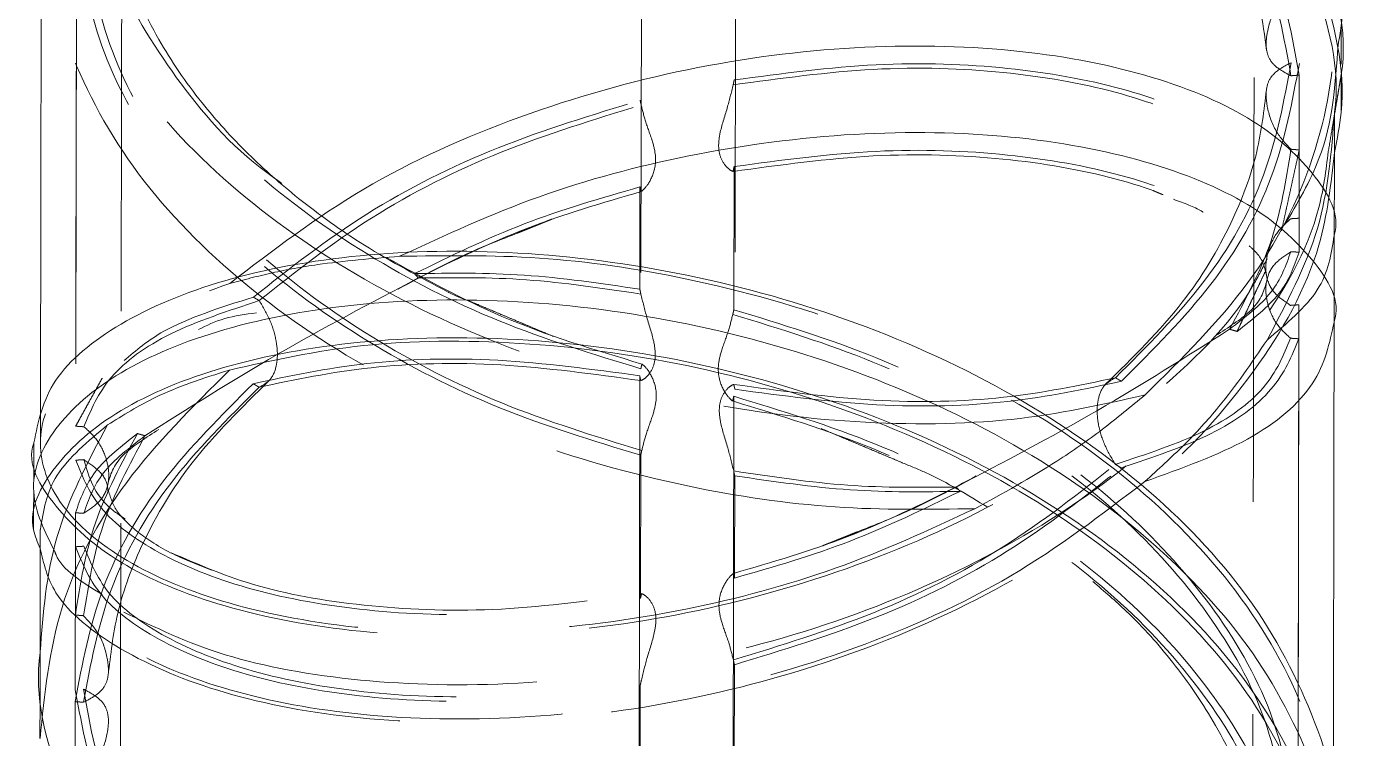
# Model space of a CAD drawing. Header units: millimetres. Extents: x 11 to 421, y 5 to 275.
# Drawn here: x 154.224 to 158.18, y 83.374 to 85.504 of the extents above; entities that cross this region are included whole.
import ezdxf

# ---------------------------------------------------------------- set-up
doc = ezdxf.new("R2010")
doc.units = ezdxf.units.MM
doc.linetypes.add('HIDDEN', pattern=[1.905, 1.27, -0.635])

msp = doc.modelspace()

# ---------------------------------------------------------------- linework, layer by layer
at = {"color": 7, "linetype": 'HIDDEN', "lineweight": 0}
for p, q in [((158.0357, 87.0742), (158.0329, 85.3937)), ((156.0633, 86.9637), (156.0605, 85.2832)), ((156.3447, 86.9022), (156.3421, 85.3441)), ((156.3468, 86.0992), (156.3441, 84.4187)), ((156.0652, 86.0383), (156.0627, 84.4802)), ((154.3744, 85.9888), (154.3717, 84.3082)), ((154.3743, 85.7648), (154.3718, 84.2066)), ((158.0326, 85.3587), (158.0319, 84.9304)), ((158.0325, 85.1347), (158.032, 84.8288)), ((156.3417, 85.0851), (156.341, 84.6568)), ((156.0601, 85.0242), (156.0596, 84.7183)), ((158.0315, 84.6714), (158.0289, 83.1132)), ((158.0316, 84.5698), (158.0288, 82.8893)), ((156.0592, 84.4593), (156.0565, 82.7788)), ((156.3406, 84.3978), (156.338, 82.8397)), ((156.0623, 84.2212), (156.0616, 83.7929)), ((156.3436, 84.1597), (156.3431, 83.8538)), ((154.3713, 84.0492), (154.3708, 83.7433)), ((154.3714, 83.9476), (154.3707, 83.5193)), ((156.3427, 83.5948), (156.34, 81.9143)), ((156.0611, 83.5339), (156.0586, 81.9758)), ((154.3703, 83.4843), (154.3676, 81.8038))]:
    msp.add_line(p, q, dxfattribs=at)
for points in [[(154.4706, 61.7929), (154.5338, 100.5951)], [(157.9221, 100.5916), (157.8589, 61.7894)], [(156.3421, 85.3441), (156.3389, 85.3294)], [(158.0078, 85.3566), (158.0326, 85.3587)], [(158.1298, 85.1911), (158.1577, 85.3576)], [(156.0637, 85.2691), (156.0605, 85.2832)], [(157.9796, 84.8928), (158.0325, 85.1347)], [(158.0325, 85.1347), (158.0077, 85.1368)], [(156.3385, 85.0704), (156.3417, 85.0851)], [(156.0601, 85.0242), (156.0633, 85.0101)], [(157.5942, 85.0136), (157.6245, 85.0008)], [(158.0071, 84.9289), (158.0319, 84.9304)], [(155.6922, 84.8853), (155.7971, 84.9278)], [(158.032, 84.8288), (158.0072, 84.8304)], [(155.3965, 84.7517), (155.3854, 84.7646)], [(157.8466, 84.5918), (157.9303, 84.7695)], [(154.9033, 84.6943), (154.921, 84.684)], [(156.0596, 84.7183), (156.0628, 84.7037)], [(155.8008, 84.5769), (155.5564, 84.6799)], [(156.3378, 84.6427), (156.341, 84.6568)], [(158.0315, 84.6714), (158.0066, 84.6698)], [(157.8242, 84.5983), (157.8466, 84.5918)], [(158.0067, 84.5714), (158.0316, 84.5698)], [(156.0627, 84.4802), (156.0659, 84.4943)], [(156.0624, 84.4446), (156.0592, 84.4593)], [(154.4512, 84.4521), (154.3717, 84.3082)], [(154.9029, 84.4353), (154.9205, 84.425)], [(156.3409, 84.4334), (156.3441, 84.4187)], [(157.5004, 84.4427), (157.4827, 84.453)], [(156.3406, 84.3978), (156.3374, 84.3837)], [(154.2664, 84.3145), (154.2663, 84.2583)], [(154.3965, 84.3066), (154.3717, 84.3082)], [(156.6024, 84.3011), (156.8469, 84.1981)], [(154.579, 84.2797), (154.5566, 84.2862)], [(156.0654, 84.2353), (156.0623, 84.2212)], [(154.3718, 84.2066), (154.3966, 84.2082)], [(157.5, 84.1837), (157.4823, 84.194)], [(156.3436, 84.1597), (156.3405, 84.1744)], [(157.0067, 84.1263), (157.0178, 84.1134)], [(154.3713, 84.0492), (154.3961, 84.0476)], [(156.7111, 83.9927), (156.6061, 83.9502)], [(154.3962, 83.9492), (154.3714, 83.9476)], [(156.3431, 83.8538), (156.34, 83.8679)], [(156.0647, 83.8076), (156.0616, 83.7929)], [(154.3708, 83.7433), (154.3956, 83.7412)], [(156.3395, 83.6089), (156.3427, 83.5948)], [(156.0611, 83.5339), (156.0643, 83.5486)], [(154.3952, 83.4822), (154.3703, 83.4843)]]:
    msp.add_open_spline(points, degree=1, dxfattribs=at)
at = {"color": 7, "linetype": 'Continuous', "lineweight": 15}
for points, knots in [([(158.1488, 85.4487), (158.1523, 85.4677), (158.1806, 85.6189), (158.1056, 85.9066), (157.9183, 86.2863), (157.6016, 86.628), (157.193, 86.9144), (156.7161, 87.1335), (156.2046, 87.2774), (155.6929, 87.3433), (155.2162, 87.334), (154.8062, 87.2571), (154.4941, 87.1249), (154.2894, 86.954), (154.2637, 86.8266), (154.2508, 86.7632)], [0, 0, 0, 0, 0.011837, 0.094219, 0.176597, 0.258972, 0.341347, 0.423725, 0.506107, 0.588497, 0.670896, 0.753306, 0.835717, 0.918116, 1, 1, 1, 1]), ([(158.1577, 85.3576), (158.1579, 85.3584), (158.1804, 85.4914), (158.1032, 85.7608), (157.9187, 86.1405), (157.6012, 86.4821), (157.1928, 86.7686), (156.7159, 86.9877), (156.2043, 87.1315), (155.6927, 87.1975), (155.2158, 87.1882), (154.8065, 87.1113), (154.4918, 86.979), (154.2966, 86.8081), (154.2224, 86.6184), (154.2838, 86.4964), (154.3138, 86.4369)], [0, 0, 0, 0, 0.000452, 0.07762, 0.154784, 0.231946, 0.309108, 0.386271, 0.46344, 0.540615, 0.617799, 0.694994, 0.772189, 0.849373, 0.926548, 1, 1, 1, 1]), ([(158.1378, 85.1266), (158.1459, 85.1666), (158.1808, 85.3388), (158.1071, 85.6475), (157.9174, 86.0273), (157.6013, 86.3689), (157.1925, 86.6554), (156.7157, 86.8745), (156.2041, 87.0184), (155.6925, 87.0843), (155.2155, 87.075), (154.8066, 86.9981), (154.4904, 86.8658), (154.3008, 86.695), (154.2272, 86.5469), (154.2619, 86.4655), (154.2699, 86.4469)], [0, 0, 0, 0, 0.024014, 0.10337, 0.182721, 0.262069, 0.341418, 0.420769, 0.500125, 0.579487, 0.658859, 0.738241, 0.817624, 0.896996, 0.976358, 1, 1, 1, 1]), ([(154.8362, 86.9807), (154.9647, 87.0095), (155.2216, 87.0673), (155.6989, 87.0724), (156.2038, 87.0068), (156.7105, 86.8631), (157.1825, 86.6453), (157.5868, 86.3607), (157.9007, 86.0215), (158.0847, 85.6445), (158.1574, 85.3778), (158.1378, 85.2457), (158.1377, 85.2452)], [0, 0, 0, 0, 0.111097, 0.222177, 0.333245, 0.444304, 0.555356, 0.666404, 0.777453, 0.888505, 0.999563, 1, 1, 1, 1]), ([(158.1582, 85.391), (158.1582, 85.4098), (158.1583, 85.4476), (158.1583, 85.4853), (158.1584, 85.5042)], [0, 0, 0, 0, 0.500011, 1, 1, 1, 1]), ([(154.8326, 84.7352), (154.9611, 84.8337), (155.2182, 85.0307), (155.6959, 85.2446), (156.2012, 85.3877), (156.7082, 85.4527), (157.1805, 85.4435), (157.5852, 85.3675), (157.8994, 85.2369), (158.0838, 85.0686), (158.1566, 84.9412), (158.1372, 84.879), (158.1371, 84.8788)], [0, 0, 0, 0, 0.111099, 0.222183, 0.333254, 0.444315, 0.55537, 0.666421, 0.777473, 0.888528, 0.999589, 1, 1, 1, 1]), ([(158.158, 85.2454), (158.158, 85.2643), (158.158, 85.302), (158.1581, 85.3397), (158.1581, 85.3586)], [0, 0, 0, 0, 0.500011, 1, 1, 1, 1]), ([(155.341, 84.8165), (155.4785, 84.88), (155.7535, 85.007), (156.2219, 85.1304), (156.7076, 85.194), (157.1802, 85.1844), (157.5847, 85.1085), (157.8993, 84.9779), (158.0821, 84.8097), (158.1588, 84.6819), (158.1368, 84.62), (158.1367, 84.6197)], [0, 0, 0, 0, 0.11337, 0.226694, 0.3555, 0.484299, 0.613094, 0.741889, 0.870688, 0.999494, 1, 1, 1, 1]), ([(158.1369, 84.6197), (158.137, 84.6629), (158.1371, 84.7492), (158.1373, 84.8356), (158.1374, 84.8788)], [0, 0, 0, 0, 0.499995, 1, 1, 1, 1]), ([(158.1447, 82.9443), (158.1483, 82.9633), (158.1766, 83.1145), (158.1015, 83.4021), (157.9143, 83.7819), (157.5975, 84.1235), (157.1889, 84.41), (156.712, 84.6291), (156.2005, 84.7729), (155.6888, 84.8389), (155.2121, 84.8296), (154.8021, 84.7526), (154.4901, 84.6205), (154.2854, 84.4496), (154.2596, 84.3222), (154.2467, 84.2587)], [0, 0, 0, 0, 0.011837, 0.094219, 0.176597, 0.258972, 0.341347, 0.423725, 0.506107, 0.588497, 0.670896, 0.753306, 0.835717, 0.918116, 1, 1, 1, 1]), ([(155.5564, 84.6799), (155.5329, 84.6884), (155.5087, 84.6972), (155.4872, 84.7092), (155.4865, 84.7096)], [0, 0, 0, 0, 0.968172, 1, 1, 1, 1]), ([(158.1537, 82.8531), (158.1538, 82.8539), (158.1763, 82.987), (158.0991, 83.2564), (157.9146, 83.6361), (157.5971, 83.9777), (157.1887, 84.2642), (156.7118, 84.4833), (156.2003, 84.6271), (155.6886, 84.6931), (155.2117, 84.6837), (154.8024, 84.6068), (154.4877, 84.4746), (154.2926, 84.3036), (154.2183, 84.114), (154.2797, 83.992), (154.3097, 83.9325)], [0, 0, 0, 0, 0.000466, 0.077633, 0.154796, 0.231957, 0.309117, 0.38628, 0.463448, 0.540622, 0.617804, 0.694998, 0.772192, 0.849375, 0.926549, 1, 1, 1, 1]), ([(154.9127, 84.6477), (154.8795, 84.6429), (154.81, 84.6329), (154.7635, 84.6095), (154.7392, 84.5973)], [0, 0, 0, 0, 0.478381, 1, 1, 1, 1]), ([(158.1337, 82.6222), (158.1418, 82.6622), (158.1767, 82.8344), (158.103, 83.1431), (157.9133, 83.5229), (157.5972, 83.8645), (157.1885, 84.151), (156.7116, 84.3701), (156.2001, 84.5139), (155.6884, 84.5799), (155.2115, 84.5705), (154.8026, 84.4937), (154.4863, 84.3614), (154.2968, 84.1906), (154.2231, 84.0424), (154.2578, 83.9611), (154.2658, 83.9425)], [0, 0, 0, 0, 0.024014, 0.10337, 0.182721, 0.262069, 0.341418, 0.420769, 0.500125, 0.579487, 0.658859, 0.738241, 0.817624, 0.896996, 0.976358, 1, 1, 1, 1]), ([(154.8322, 84.4762), (154.9606, 84.5051), (155.2175, 84.5629), (155.6948, 84.5679), (156.1998, 84.5024), (156.7065, 84.3587), (157.1784, 84.1409), (157.5827, 83.8563), (157.8966, 83.5171), (158.0806, 83.1402), (158.1532, 82.8732), (158.1337, 82.7413), (158.1336, 82.7408)], [0, 0, 0, 0, 0.1110966, 0.2221774, 0.3332453, 0.4443037, 0.5553556, 0.6664043, 0.777453, 0.8885049, 0.9995634, 1, 1, 1, 1]), ([(154.2652, 83.3738), (154.2784, 83.5055), (154.3048, 83.7694), (154.5025, 84.1492), (154.7223, 84.3672), (154.8322, 84.4762)], [0, 0, 0, 0, 0.332419, 0.666186, 1, 1, 1, 1]), ([(154.467, 84.312), (154.5128, 84.3406), (154.5861, 84.3865), (154.7138, 84.4394), (154.7926, 84.4639), (154.8322, 84.4762)], [0, 0, 0, 0, 0.453024, 0.725496, 1, 1, 1, 1]), ([(154.2655, 83.6328), (154.2743, 83.7491), (154.2918, 83.9822), (154.4085, 84.2019), (154.467, 84.312)], [0, 0, 0, 0, 0.498779, 1, 1, 1, 1]), ([(154.2661, 83.9993), (154.2748, 84.0547), (154.2921, 84.1657), (154.4086, 84.2631), (154.467, 84.312)], [0, 0, 0, 0, 0.49878, 1, 1, 1, 1]), ([(154.2463, 84.2583), (154.2463, 84.2395), (154.2462, 84.2017), (154.2462, 84.164), (154.2462, 84.1452)], [0, 0, 0, 0, 0.500011, 1, 1, 1, 1]), ([(154.2461, 84.1124), (154.2461, 84.0936), (154.246, 84.0558), (154.2459, 84.0181), (154.2459, 83.9992)], [0, 0, 0, 0, 0.499989, 1, 1, 1, 1]), ([(154.2653, 83.6328), (154.2652, 83.5896), (154.2651, 83.5033), (154.265, 83.4169), (154.2649, 83.3738)], [0, 0, 0, 0, 0.500103, 1, 1, 1, 1])]:
    msp.add_open_spline(points, degree=3, knots=knots, dxfattribs=at)
at = {"color": 7, "linetype": 'HIDDEN', "lineweight": 0}
for points, knots in [([(155.3451, 87.3209), (155.4825, 87.3231), (155.7573, 87.3276), (156.2254, 87.2592), (156.7108, 87.1224), (157.1828, 86.9042), (157.5878, 86.6197), (157.8987, 86.2806), (158.094, 85.9032), (158.1609, 85.5056), (158.0927, 85.1091), (157.9023, 84.7288), (157.6815, 84.5108), (157.5711, 84.4018)], [0, 0, 0, 0, 0.081797, 0.16356, 0.256495, 0.349424, 0.44235, 0.535276, 0.628204, 0.721139, 0.814081, 0.907034, 1, 1, 1, 1]), ([(158.0078, 85.3566), (157.9872, 85.4699), (157.9461, 85.6966), (157.7605, 86.0172), (157.4957, 86.3077), (157.1568, 86.5555), (156.7659, 86.7576), (156.483, 86.8446), (156.3415, 86.8881)], [0, 0, 0, 0, 0.166745, 0.333396, 0.5, 0.666604, 0.833255, 1, 1, 1, 1]), ([(158.0326, 85.3587), (158.0117, 85.473), (157.9699, 85.7017), (157.7818, 86.0251), (157.5135, 86.318), (157.1703, 86.5677), (156.7745, 86.7711), (156.488, 86.8585), (156.3447, 86.9022)], [0, 0, 0, 0, 0.1667455, 0.3333966, 0.5, 0.6666031, 0.8332545, 1, 1, 1, 1]), ([(157.4189, 86.3481), (157.4531, 86.3188), (157.5422, 86.2425), (157.6699, 86.0984), (157.7989, 85.9091), (157.9019, 85.6826), (157.9233, 85.5188), (157.9346, 85.4318)], [0, 0, 0, 0, 0.109408, 0.284952, 0.492621, 0.7308, 1, 1, 1, 1]), ([(157.5711, 84.4018), (157.4427, 84.3729), (157.1858, 84.3152), (156.7085, 84.3101), (156.2035, 84.3756), (155.6968, 84.5193), (155.2249, 84.7371), (154.8206, 85.0217), (154.5067, 85.3609), (154.3226, 85.7379), (154.25, 86.0048), (154.2696, 86.1367), (154.2696, 86.1372)], [0, 0, 0, 0, 0.111097, 0.222177, 0.333245, 0.444304, 0.555356, 0.666404, 0.777453, 0.888505, 0.999564, 1, 1, 1, 1]), ([(156.0627, 84.4802), (155.9194, 84.5239), (155.6328, 84.6113), (155.237, 84.8148), (154.8939, 85.0645), (154.6256, 85.3574), (154.4375, 85.6807), (154.3957, 85.9094), (154.3748, 86.0238)], [0, 0, 0, 0, 0.1667454, 0.333397, 0.4999997, 0.666603, 0.8332543, 1, 1, 1, 1]), ([(154.9885, 85.0343), (154.9667, 85.05), (154.8315, 85.147), (154.6504, 85.3677), (154.4603, 85.6852), (154.4198, 85.9123), (154.3996, 86.0259)], [0, 0, 0, 0, 0.06021, 0.3733554, 0.6865895, 1, 1, 1, 1]), ([(155.4865, 84.7096), (155.4012, 84.7548), (155.2414, 84.8393), (155.0444, 84.9804), (154.881, 85.125), (154.7368, 85.2837), (154.6086, 85.4734), (154.5054, 85.6998), (154.4841, 85.8637), (154.4728, 85.9506)], [0, 0, 0, 0, 0.14987, 0.280372, 0.392349, 0.512123, 0.653815, 0.816325, 1, 1, 1, 1]), ([(157.0623, 84.0615), (156.9248, 84.0593), (156.6501, 84.0548), (156.1819, 84.1232), (155.6966, 84.26), (155.2244, 84.4782), (154.8202, 84.7627), (154.5059, 85.1019), (154.3234, 85.4789), (154.247, 85.7457), (154.2691, 85.8777), (154.2692, 85.8782)], [0, 0, 0, 0, 0.11337, 0.226694, 0.3555, 0.484299, 0.613094, 0.741889, 0.870688, 0.999494, 1, 1, 1, 1]), ([(156.0623, 84.2212), (155.919, 84.2649), (155.6324, 84.3523), (155.2366, 84.5557), (154.8935, 84.8055), (154.6251, 85.0984), (154.437, 85.4217), (154.3952, 85.6504), (154.3743, 85.7648)], [0, 0, 0, 0, 0.166745, 0.333397, 0.5, 0.666603, 0.833255, 1, 1, 1, 1]), ([(156.0654, 84.2353), (155.9239, 84.2788), (155.641, 84.3659), (155.2501, 84.5679), (154.9113, 84.8157), (154.6464, 85.1063), (154.4608, 85.4268), (154.4197, 85.6535), (154.3992, 85.7669)], [0, 0, 0, 0, 0.166745, 0.333396, 0.5, 0.666604, 0.833255, 1, 1, 1, 1]), ([(158.0082, 85.6156), (157.9921, 85.5983), (157.9576, 85.5613), (157.9367, 85.4964), (157.9316, 85.4427), (157.9414, 85.4051), (157.966, 85.3788), (157.9945, 85.3636), (158.0078, 85.3566)], [0, 0, 0, 0, 0.192991, 0.414912, 0.550729, 0.687182, 0.854969, 1, 1, 1, 1]), ([(157.9886, 84.9101), (158.0272, 84.9757), (158.1287, 85.1477), (158.1411, 85.3337), (158.1488, 85.4487)], [0, 0, 0, 0, 0.381091, 1, 1, 1, 1]), ([(156.3389, 85.3294), (156.4806, 85.3488), (156.7637, 85.3876), (157.1549, 85.374), (157.494, 85.3145), (157.7592, 85.2123), (157.9451, 85.0801), (157.9864, 84.9793), (158.0071, 84.9289)], [0, 0, 0, 0, 0.166745, 0.333396, 0.5, 0.666603, 0.833255, 1, 1, 1, 1]), ([(156.3421, 85.3441), (156.4855, 85.3632), (156.7723, 85.4015), (157.1684, 85.3864), (157.5119, 85.3248), (157.7805, 85.22), (157.9689, 85.0849), (158.0109, 84.9819), (158.0319, 84.9304)], [0, 0, 0, 0, 0.166746, 0.333397, 0.5, 0.666603, 0.833254, 1, 1, 1, 1]), ([(157.4827, 84.453), (157.5764, 84.5467), (157.7636, 84.7342), (157.9454, 85.0567), (157.9872, 85.2828), (158.0081, 85.3958)], [0, 0, 0, 0, 0.333482, 0.666785, 1, 1, 1, 1]), ([(157.5004, 84.4427), (157.5953, 84.5372), (157.7849, 84.7262), (157.9691, 85.0516), (158.0117, 85.2796), (158.0329, 85.3937)], [0, 0, 0, 0, 0.333483, 0.666785, 1, 1, 1, 1]), ([(158.0077, 85.1368), (157.9916, 85.1541), (157.9572, 85.1913), (157.9365, 85.2562), (157.9315, 85.3099), (157.9415, 85.3475), (157.9663, 85.3737), (157.9948, 85.3888), (158.0081, 85.3958)], [0, 0, 0, 0, 0.192994, 0.415244, 0.551025, 0.687447, 0.854989, 1, 1, 1, 1]), ([(156.3389, 85.3294), (156.3333, 85.3062), (156.3211, 85.2561), (156.2988, 85.1921), (156.2933, 85.1387), (156.3041, 85.1005), (156.3252, 85.0762), (156.3343, 85.0723), (156.3385, 85.0704)], [0, 0, 0, 0, 0.192994, 0.414916, 0.550734, 0.687185, 0.854965, 1, 1, 1, 1]), ([(157.9342, 85.3151), (157.9271, 85.2534), (157.9118, 85.1199), (157.831, 84.9046), (157.6884, 84.6654), (157.5341, 84.5134), (157.4523, 84.4327)], [0, 0, 0, 0, 0.200739, 0.433698, 0.699689, 1, 1, 1, 1]), ([(154.9033, 84.6943), (155.0126, 84.7804), (155.2311, 84.9527), (155.6314, 85.1528), (155.9175, 85.2397), (156.0605, 85.2832)], [0, 0, 0, 0, 0.333483, 0.666784, 1, 1, 1, 1]), ([(154.921, 84.684), (155.0289, 84.7695), (155.2447, 84.9404), (155.64, 85.1392), (155.9225, 85.2258), (156.0637, 85.2691)], [0, 0, 0, 0, 0.333482, 0.666784, 1, 1, 1, 1]), ([(156.0633, 85.0101), (156.069, 85.0148), (156.0811, 85.025), (156.1034, 85.065), (156.109, 85.1126), (156.0982, 85.1623), (156.0771, 85.215), (156.068, 85.252), (156.0637, 85.2691)], [0, 0, 0, 0, 0.192989, 0.41524, 0.551022, 0.687443, 0.854988, 1, 1, 1, 1]), ([(158.1377, 85.2452), (158.129, 85.1289), (158.1114, 84.8958), (157.9947, 84.6761), (157.9362, 84.5661)], [0, 0, 0, 0, 0.498779, 1, 1, 1, 1]), ([(154.2658, 83.9425), (154.276, 83.8977), (154.3008, 83.7893), (154.4918, 83.6353), (154.8023, 83.5022), (155.213, 83.4244), (155.6898, 83.4139), (156.2018, 83.4787), (156.7138, 83.6215), (157.1907, 83.8396), (157.6015, 84.1253), (157.9121, 84.4665), (158.1029, 84.8075), (158.1276, 85.0337), (158.1378, 85.1266)], [0, 0, 0, 0, 0.0615833, 0.1492941, 0.2370026, 0.3247109, 0.4124218, 0.5001377, 0.5878612, 0.6755949, 0.763341, 0.8510871, 0.9388206, 1, 1, 1, 1]), ([(154.5159, 83.7517), (154.6102, 83.7058), (154.8012, 83.613), (155.2145, 83.5381), (155.6896, 83.527), (156.202, 83.592), (156.714, 83.7346), (157.1908, 83.9528), (157.6022, 84.2384), (157.9104, 84.58), (158.0889, 84.8851), (158.1125, 85.074), (158.1195, 85.13)], [0, 0, 0, 0, 0.1038244, 0.2102282, 0.316635, 0.4230479, 0.52947, 0.6359043, 0.7423538, 0.8488033, 0.9552377, 1, 1, 1, 1]), ([(156.3417, 85.0851), (156.4851, 85.1042), (156.7719, 85.1425), (157.168, 85.1273), (157.5114, 85.0658), (157.7801, 84.961), (157.9685, 84.8259), (158.0105, 84.7229), (158.0315, 84.6714)], [0, 0, 0, 0, 0.166745, 0.333397, 0.5, 0.666603, 0.833255, 1, 1, 1, 1]), ([(157.8242, 84.5983), (157.8709, 84.6856), (157.9641, 84.86), (157.9932, 85.0446), (158.0077, 85.1368)], [0, 0, 0, 0, 0.5004089, 1, 1, 1, 1]), ([(156.3385, 85.0704), (156.4801, 85.0898), (156.7633, 85.1286), (157.1545, 85.115), (157.4936, 85.0555), (157.7588, 84.9533), (157.9447, 84.8211), (157.986, 84.7203), (158.0066, 84.6698)], [0, 0, 0, 0, 0.166745, 0.333397, 0.5, 0.666604, 0.833255, 1, 1, 1, 1]), ([(155.3854, 84.7646), (155.4935, 84.8174), (155.7094, 84.9227), (155.9433, 84.9904), (156.0601, 85.0242)], [0, 0, 0, 0, 0.50041, 1, 1, 1, 1]), ([(155.3965, 84.7517), (155.5033, 84.8041), (155.7167, 84.9089), (155.9478, 84.9764), (156.0633, 85.0101)], [0, 0, 0, 0, 0.5004079, 1, 1, 1, 1]), ([(157.6567, 84.9871), (157.6878, 84.9757), (157.722, 84.9632), (157.7435, 84.9496), (157.7454, 84.9483)], [0, 0, 0, 0, 0.9086465, 1, 1, 1, 1]), ([(158.0066, 84.6698), (157.9906, 84.6806), (157.9562, 84.7037), (157.9355, 84.743), (157.9305, 84.7903), (157.9405, 84.8405), (157.9652, 84.8912), (157.9938, 84.9169), (158.0071, 84.9289)], [0, 0, 0, 0, 0.192994, 0.414916, 0.550734, 0.687185, 0.854965, 1, 1, 1, 1]), ([(155.337, 84.7183), (155.4094, 84.7579), (155.523, 84.8198), (155.6472, 84.8679), (155.6922, 84.8853)], [0, 0, 0, 0, 0.637924, 1, 1, 1, 1]), ([(158.1371, 84.8788), (158.1285, 84.8234), (158.1112, 84.7123), (157.9946, 84.6149), (157.9362, 84.5661)], [0, 0, 0, 0, 0.498845, 1, 1, 1, 1]), ([(155.341, 84.8165), (155.2577, 84.8096), (155.1243, 84.7985), (154.9575, 84.7683), (154.8743, 84.7463), (154.8326, 84.7352)], [0, 0, 0, 0, 0.453024, 0.725495, 1, 1, 1, 1]), ([(156.0659, 84.4943), (155.9235, 84.5369), (155.6547, 84.6174), (155.4152, 84.75), (155.3026, 84.8124)], [0, 0, 0, 0, 0.529825, 1, 1, 1, 1]), ([(155.341, 84.8165), (155.4784, 84.8187), (155.7532, 84.8232), (156.2213, 84.7548), (156.7067, 84.618), (157.1787, 84.3998), (157.5838, 84.1153), (157.8946, 83.7762), (158.0899, 83.3987), (158.1568, 83.0012), (158.0886, 82.6047), (157.8982, 82.2244), (157.6774, 82.0064), (157.567, 81.8973)], [0, 0, 0, 0, 0.081797, 0.16356, 0.256495, 0.349423, 0.44235, 0.535276, 0.628205, 0.721139, 0.814081, 0.907034, 1, 1, 1, 1]), ([(158.0072, 84.8304), (157.9928, 84.7891), (157.9639, 84.7065), (157.8708, 84.6344), (157.8242, 84.5983)], [0, 0, 0, 0, 0.499593, 1, 1, 1, 1]), ([(158.032, 84.8288), (158.0173, 84.7867), (157.988, 84.7024), (157.8938, 84.6287), (157.8466, 84.5918)], [0, 0, 0, 0, 0.49959, 1, 1, 1, 1]), ([(157.8831, 84.8478), (157.8921, 84.8395), (157.9242, 84.8095), (157.9302, 84.7804), (157.9345, 84.7594)], [0, 0, 0, 0, 0.279771, 1, 1, 1, 1]), ([(158.0072, 84.8304), (157.9911, 84.8196), (157.9565, 84.7965), (157.9357, 84.7573), (157.9306, 84.71), (157.9404, 84.6598), (157.965, 84.6091), (157.9935, 84.5833), (158.0067, 84.5714)], [0, 0, 0, 0, 0.192989, 0.41524, 0.551022, 0.687443, 0.854988, 1, 1, 1, 1]), ([(154.2467, 84.2587), (154.2466, 84.2584), (154.2242, 84.1952), (154.3017, 84.0654), (154.4865, 83.8943), (154.8043, 83.7613), (155.213, 83.6834), (155.6903, 83.673), (156.2023, 83.7377), (156.7137, 83.8806), (157.1931, 84.0981), (157.5946, 84.3861), (157.8486, 84.6308), (157.9235, 84.7833), (157.9363, 84.8092)], [0, 0, 0, 0, 0.000601, 0.098524, 0.196443, 0.294358, 0.392273, 0.490192, 0.588115, 0.686048, 0.783991, 0.881948, 0.979906, 1, 1, 1, 1]), ([(157.0623, 84.0615), (156.9247, 83.998), (156.6498, 83.8711), (156.1813, 83.7476), (155.6956, 83.684), (155.2233, 83.6936), (154.8179, 83.7695), (154.5067, 83.9), (154.3111, 84.0688), (154.2438, 84.2578), (154.3117, 84.4455), (154.5017, 84.6171), (154.7223, 84.6959), (154.8326, 84.7352)], [0, 0, 0, 0, 0.0817968, 0.1635606, 0.2564947, 0.3494235, 0.4423496, 0.5352758, 0.6282046, 0.7211388, 0.8140809, 0.9070338, 1, 1, 1, 1]), ([(154.9752, 84.523), (154.9755, 84.5231), (155.1118, 84.6018), (155.2543, 84.6768), (155.3965, 84.7517)], [0, 0, 0, 0, 0.002077, 1, 1, 1, 1]), ([(156.0596, 84.7183), (155.9429, 84.7353), (155.7092, 84.7694), (155.4934, 84.7662), (155.3854, 84.7646)], [0, 0, 0, 0, 0.49959, 1, 1, 1, 1]), ([(156.0628, 84.7037), (155.9474, 84.7209), (155.7165, 84.7554), (155.5032, 84.7529), (155.3965, 84.7517)], [0, 0, 0, 0, 0.499592, 1, 1, 1, 1]), ([(157.9344, 84.7393), (157.9262, 84.7109), (157.9123, 84.6627), (157.8205, 84.6036), (157.7827, 84.5792)], [0, 0, 0, 0, 0.587132, 1, 1, 1, 1]), ([(154.9033, 84.6943), (154.8054, 84.6634), (154.6428, 84.6121), (154.5524, 84.5351), (154.5164, 84.5044)], [0, 0, 0, 0, 0.602115, 1, 1, 1, 1]), ([(156.0628, 84.7037), (156.0684, 84.6804), (156.0805, 84.6302), (156.1026, 84.5661), (156.108, 84.5127), (156.0971, 84.4745), (156.0758, 84.4504), (156.0667, 84.4465), (156.0624, 84.4446)], [0, 0, 0, 0, 0.1929939, 0.4152439, 0.5510247, 0.687447, 0.8549889, 1, 1, 1, 1]), ([(154.921, 84.684), (154.8274, 84.6532), (154.6404, 84.5916), (154.459, 84.4574), (154.4173, 84.3569), (154.3965, 84.3066)], [0, 0, 0, 0, 0.333482, 0.666784, 1, 1, 1, 1]), ([(154.921, 84.684), (154.9326, 84.6644), (154.9558, 84.6251), (154.972, 84.5687), (154.9752, 84.5359), (154.9752, 84.5233), (154.9752, 84.523)], [0, 0, 0, 0, 0.3730301, 0.7460517, 0.9933964, 1, 1, 1, 1]), ([(158.0289, 83.1132), (158.008, 83.2276), (157.9662, 83.4563), (157.7781, 83.7796), (157.5098, 84.0726), (157.1667, 84.3223), (156.7708, 84.5257), (156.4843, 84.6131), (156.341, 84.6568)], [0, 0, 0, 0, 0.1667457, 0.3333968, 0.5000001, 0.6666032, 0.8332546, 1, 1, 1, 1]), ([(156.3374, 84.3837), (156.3318, 84.3884), (156.3197, 84.3986), (156.2976, 84.4387), (156.2922, 84.4863), (156.3032, 84.5359), (156.3244, 84.5886), (156.3336, 84.6256), (156.3378, 84.6427)], [0, 0, 0, 0, 0.192991, 0.414912, 0.55073, 0.687183, 0.854963, 1, 1, 1, 1]), ([(158.0041, 83.1112), (157.9836, 83.2245), (157.9425, 83.4512), (157.7569, 83.7718), (157.492, 84.0623), (157.1532, 84.3101), (156.7623, 84.5121), (156.4793, 84.5992), (156.3378, 84.6427)], [0, 0, 0, 0, 0.166745, 0.333396, 0.5, 0.666604, 0.833255, 1, 1, 1, 1]), ([(158.1367, 84.6197), (158.1236, 84.5573), (158.0974, 84.4322), (157.9, 84.261), (157.6805, 84.1822), (157.5707, 84.1428)], [0, 0, 0, 0, 0.332419, 0.666186, 1, 1, 1, 1]), ([(157.428, 84.3551), (157.4283, 84.3552), (157.5646, 84.4339), (157.6946, 84.5162), (157.8242, 84.5983)], [0, 0, 0, 0, 0.002077, 1, 1, 1, 1]), ([(158.0067, 84.5714), (157.9859, 84.5211), (157.9443, 84.4206), (157.7629, 84.2864), (157.5759, 84.2248), (157.4823, 84.194)], [0, 0, 0, 0, 0.333216, 0.666518, 1, 1, 1, 1]), ([(158.0316, 84.5698), (158.0104, 84.5185), (157.9681, 84.4158), (157.7842, 84.2787), (157.5947, 84.2154), (157.5, 84.1837)], [0, 0, 0, 0, 0.333216, 0.666517, 1, 1, 1, 1]), ([(157.9362, 84.5661), (157.8904, 84.4984), (157.817, 84.3901), (157.6892, 84.2503), (157.6103, 84.1787), (157.5707, 84.1428)], [0, 0, 0, 0, 0.453025, 0.725495, 1, 1, 1, 1]), ([(154.9752, 84.523), (154.975, 84.5228), (154.8386, 84.4441), (154.7087, 84.3618), (154.579, 84.2797)], [0, 0, 0, 0, 0.002077, 1, 1, 1, 1]), ([(156.0592, 84.4593), (155.9163, 84.4785), (155.6304, 84.517), (155.2304, 84.5051), (155.0121, 84.4586), (154.9029, 84.4353)], [0, 0, 0, 0, 0.333216, 0.666517, 1, 1, 1, 1]), ([(154.9205, 84.425), (154.9322, 84.4312), (154.9556, 84.4434), (154.9719, 84.481), (154.9752, 84.5101), (154.9752, 84.5226), (154.9752, 84.523)], [0, 0, 0, 0, 0.373019, 0.746042, 0.993396, 1, 1, 1, 1]), ([(156.0624, 84.4446), (155.9213, 84.4641), (155.6389, 84.5031), (155.2439, 84.4927), (155.0284, 84.4476), (154.9205, 84.425)], [0, 0, 0, 0, 0.333215, 0.666517, 1, 1, 1, 1]), ([(156.0659, 84.4943), (156.0715, 84.4896), (156.0836, 84.4794), (156.1057, 84.4393), (156.111, 84.3918), (156.1001, 84.3421), (156.0789, 84.2894), (156.0697, 84.2524), (156.0654, 84.2353)], [0, 0, 0, 0, 0.192991, 0.414912, 0.550729, 0.687182, 0.854969, 1, 1, 1, 1]), ([(154.3703, 83.4843), (154.3916, 83.5984), (154.4342, 83.8264), (154.6183, 84.1518), (154.808, 84.3408), (154.9029, 84.4353)], [0, 0, 0, 0, 0.333216, 0.666517, 1, 1, 1, 1]), ([(154.3952, 83.4822), (154.4161, 83.5952), (154.4579, 83.8213), (154.6396, 84.1438), (154.8269, 84.3313), (154.9205, 84.425)], [0, 0, 0, 0, 0.3332154, 0.6665171, 1, 1, 1, 1]), ([(154.4691, 83.5629), (154.4762, 83.6246), (154.4915, 83.7581), (154.5723, 83.9734), (154.7148, 84.2126), (154.8691, 84.3646), (154.951, 84.4453)], [0, 0, 0, 0, 0.200739, 0.433698, 0.699689, 1, 1, 1, 1]), ([(156.3405, 84.1744), (156.3348, 84.1976), (156.3228, 84.2478), (156.3006, 84.3119), (156.2953, 84.3653), (156.3062, 84.4035), (156.3274, 84.4276), (156.3366, 84.4315), (156.3409, 84.4334)], [0, 0, 0, 0, 0.1929941, 0.4152443, 0.5510249, 0.6874468, 0.8549889, 1, 1, 1, 1]), ([(157.4827, 84.453), (157.3749, 84.4304), (157.1593, 84.3853), (156.7643, 84.3749), (156.482, 84.4139), (156.3409, 84.4334)], [0, 0, 0, 0, 0.333482, 0.666785, 1, 1, 1, 1]), ([(157.5004, 84.4427), (157.3912, 84.4194), (157.1729, 84.3729), (156.7729, 84.361), (156.487, 84.3995), (156.3441, 84.4187)], [0, 0, 0, 0, 0.333483, 0.666785, 1, 1, 1, 1]), ([(157.4827, 84.453), (157.4711, 84.4468), (157.4477, 84.4346), (157.4314, 84.397), (157.4281, 84.3679), (157.428, 84.3554), (157.428, 84.3551)], [0, 0, 0, 0, 0.373021, 0.746043, 0.993396, 1, 1, 1, 1]), ([(158.0037, 82.8521), (157.9831, 82.9655), (157.942, 83.1922), (157.7565, 83.5127), (157.4916, 83.8033), (157.1527, 84.0511), (156.7618, 84.2531), (156.4789, 84.3402), (156.3374, 84.3837)], [0, 0, 0, 0, 0.166745, 0.333396, 0.5, 0.666604, 0.833255, 1, 1, 1, 1]), ([(158.0285, 82.8542), (158.0076, 82.9686), (157.9658, 83.1973), (157.7777, 83.5206), (157.5094, 83.8135), (157.1663, 84.0633), (156.7704, 84.2667), (156.4839, 84.3541), (156.3406, 84.3978)], [0, 0, 0, 0, 0.1667457, 0.333397, 0.5, 0.666603, 0.8332546, 1, 1, 1, 1]), ([(157.0623, 84.0615), (157.1456, 84.1074), (157.2791, 84.181), (157.446, 84.298), (157.5293, 84.3671), (157.5711, 84.4018)], [0, 0, 0, 0, 0.453024, 0.725496, 1, 1, 1, 1]), ([(157.428, 84.3551), (157.4277, 84.3549), (157.2914, 84.2762), (157.1489, 84.2012), (157.0067, 84.1263)], [0, 0, 0, 0, 0.002077, 1, 1, 1, 1]), ([(157.4823, 84.194), (157.4707, 84.2136), (157.4474, 84.2529), (157.4312, 84.3093), (157.428, 84.3422), (157.428, 84.3547), (157.428, 84.3551)], [0, 0, 0, 0, 0.3730301, 0.7460517, 0.9933964, 1, 1, 1, 1]), ([(154.3961, 84.0476), (154.4122, 84.0584), (154.4467, 84.0815), (154.4676, 84.1207), (154.4727, 84.1681), (154.4629, 84.2182), (154.4382, 84.2689), (154.4097, 84.2947), (154.3965, 84.3066)], [0, 0, 0, 0, 0.192989, 0.41524, 0.551022, 0.687443, 0.854988, 1, 1, 1, 1]), ([(154.4689, 84.1387), (154.4771, 84.1671), (154.491, 84.2153), (154.5827, 84.2744), (154.6206, 84.2988)], [0, 0, 0, 0, 0.587132, 1, 1, 1, 1]), ([(154.3708, 83.7433), (154.3855, 83.8363), (154.415, 84.0223), (154.5094, 84.1982), (154.5566, 84.2862)], [0, 0, 0, 0, 0.49959, 1, 1, 1, 1]), ([(154.5566, 84.2862), (154.5095, 84.2493), (154.4153, 84.1756), (154.3859, 84.0913), (154.3713, 84.0492)], [0, 0, 0, 0, 0.50041, 1, 1, 1, 1]), ([(154.3956, 83.7412), (154.4101, 83.8334), (154.4391, 84.018), (154.5324, 84.1924), (154.579, 84.2797)], [0, 0, 0, 0, 0.499591, 1, 1, 1, 1]), ([(154.579, 84.2797), (154.5325, 84.2436), (154.4394, 84.1715), (154.4105, 84.0889), (154.3961, 84.0476)], [0, 0, 0, 0, 0.500408, 1, 1, 1, 1]), ([(154.3718, 84.2066), (154.3928, 84.1551), (154.4348, 84.0521), (154.6232, 83.917), (154.8918, 83.8123), (155.2353, 83.7507), (155.6314, 83.7355), (155.9182, 83.7738), (156.0616, 83.7929)], [0, 0, 0, 0, 0.166746, 0.333397, 0.5, 0.666603, 0.833255, 1, 1, 1, 1]), ([(154.3966, 84.2082), (154.4124, 84.1972), (154.4464, 84.1738), (154.4663, 84.1435), (154.4679, 84.118), (154.4682, 84.1142)], [0, 0, 0, 0, 0.424673, 0.913002, 1, 1, 1, 1]), ([(154.3966, 84.2082), (154.4112, 84.1564), (154.429, 84.0927), (154.5059, 84.04), (154.5202, 84.0302)], [0, 0, 0, 0, 0.813591, 1, 1, 1, 1]), ([(156.3395, 83.6089), (156.4808, 83.6522), (156.7633, 83.7388), (157.1586, 83.9376), (157.3744, 84.1085), (157.4823, 84.194)], [0, 0, 0, 0, 0.333216, 0.666518, 1, 1, 1, 1]), ([(156.3427, 83.5948), (156.4858, 83.6383), (156.7718, 83.7252), (157.1722, 83.9253), (157.3907, 84.0976), (157.5, 84.1837)], [0, 0, 0, 0, 0.3332159, 0.666517, 1, 1, 1, 1]), ([(156.8469, 84.1981), (156.8697, 84.1888), (156.9605, 84.152), (157.0406, 84.1026), (157.1006, 84.0656)], [0, 0, 0, 0, 0.251404, 1, 1, 1, 1]), ([(157.5707, 84.1428), (157.4421, 84.0443), (157.185, 83.8473), (156.7074, 83.6334), (156.2021, 83.4903), (155.695, 83.4253), (155.2228, 83.4345), (154.8181, 83.5105), (154.5039, 83.6411), (154.3195, 83.8094), (154.2466, 83.9369), (154.2661, 83.999), (154.2661, 83.9993)], [0, 0, 0, 0, 0.111097, 0.222177, 0.333245, 0.444304, 0.555356, 0.666404, 0.777453, 0.888505, 0.999563, 1, 1, 1, 1]), ([(157.0067, 84.1263), (156.9, 84.1251), (156.6868, 84.1226), (156.4558, 84.1571), (156.3405, 84.1744)], [0, 0, 0, 0, 0.500409, 1, 1, 1, 1]), ([(157.0178, 84.1134), (156.9099, 84.1118), (156.6941, 84.1086), (156.4604, 84.1427), (156.3436, 84.1597)], [0, 0, 0, 0, 0.50041, 1, 1, 1, 1]), ([(157.0663, 84.1597), (156.9939, 84.1201), (156.8803, 84.0582), (156.7561, 84.0101), (156.7111, 83.9927)], [0, 0, 0, 0, 0.637924, 1, 1, 1, 1]), ([(154.7788, 83.8772), (154.7384, 83.8933), (154.6472, 83.9295), (154.5543, 83.9905), (154.4872, 84.0554), (154.4749, 84.0976), (154.4688, 84.1186)], [0, 0, 0, 0, 0.21011, 0.474461, 0.73758, 1, 1, 1, 1]), ([(156.34, 83.8679), (156.4554, 83.9016), (156.6865, 83.9691), (156.8999, 84.0739), (157.0067, 84.1263)], [0, 0, 0, 0, 0.499592, 1, 1, 1, 1]), ([(156.3431, 83.8538), (156.46, 83.8876), (156.6938, 83.9553), (156.9098, 84.0607), (157.0178, 84.1134)], [0, 0, 0, 0, 0.49959, 1, 1, 1, 1]), ([(154.3714, 83.9476), (154.3924, 83.8961), (154.4344, 83.7931), (154.6228, 83.658), (154.8914, 83.5532), (155.2349, 83.4917), (155.631, 83.4765), (155.9177, 83.5148), (156.0611, 83.5339)], [0, 0, 0, 0, 0.166745, 0.333397, 0.5, 0.666603, 0.833255, 1, 1, 1, 1]), ([(154.3962, 83.9492), (154.4169, 83.8987), (154.4582, 83.7979), (154.644, 83.6657), (154.9092, 83.5635), (155.2484, 83.504), (155.6396, 83.4904), (155.9227, 83.5292), (156.0643, 83.5486)], [0, 0, 0, 0, 0.166745, 0.333397, 0.5, 0.666604, 0.833255, 1, 1, 1, 1]), ([(154.3097, 83.9325), (154.3107, 83.9294), (154.3265, 83.882), (154.3907, 83.842), (154.4508, 83.8045)], [0, 0, 0, 0, 0.063923, 1, 1, 1, 1]), ([(154.6578, 83.9297), (154.7406, 83.8935), (154.9062, 83.8212), (155.2497, 83.7634), (155.6398, 83.7493), (155.9231, 83.7882), (156.0647, 83.8076)], [0, 0, 0, 0, 0.24985, 0.499805, 0.749832, 1, 1, 1, 1]), ([(156.34, 83.8679), (156.3343, 83.8632), (156.3221, 83.853), (156.2998, 83.813), (156.2943, 83.7654), (156.3051, 83.7157), (156.3262, 83.663), (156.3353, 83.626), (156.3395, 83.6089)], [0, 0, 0, 0, 0.192989, 0.41524, 0.551022, 0.687443, 0.854988, 1, 1, 1, 1]), ([(157.4148, 83.8437), (157.449, 83.8144), (157.5382, 83.7381), (157.6659, 83.594), (157.7949, 83.4047), (157.8978, 83.1782), (157.9192, 83.0143), (157.9305, 82.9274)], [0, 0, 0, 0, 0.109408, 0.284952, 0.492622, 0.7308, 1, 1, 1, 1]), ([(156.0643, 83.5486), (156.07, 83.5718), (156.0822, 83.6219), (156.1045, 83.6859), (156.11, 83.7393), (156.0992, 83.7775), (156.0781, 83.8018), (156.069, 83.8057), (156.0647, 83.8076)], [0, 0, 0, 0, 0.192993, 0.414916, 0.550734, 0.687185, 0.854965, 1, 1, 1, 1]), ([(154.3956, 83.7412), (154.4116, 83.7239), (154.4461, 83.6867), (154.4668, 83.6218), (154.4717, 83.5681), (154.4617, 83.5305), (154.437, 83.5043), (154.4084, 83.4892), (154.3952, 83.4822)], [0, 0, 0, 0, 0.192994, 0.415244, 0.551025, 0.687447, 0.854989, 1, 1, 1, 1]), ([(157.567, 81.8973), (157.4386, 81.8685), (157.1817, 81.8107), (156.7044, 81.8056), (156.1994, 81.8712), (155.6927, 82.0149), (155.2208, 82.2327), (154.8165, 82.5173), (154.5026, 82.8565), (154.3186, 83.2335), (154.2459, 83.5002), (154.2655, 83.6323), (154.2655, 83.6328)], [0, 0, 0, 0, 0.111097, 0.222177, 0.333245, 0.444304, 0.555356, 0.666404, 0.777453, 0.888505, 0.999563, 1, 1, 1, 1]), ([(156.0586, 81.9758), (155.9153, 82.0195), (155.6288, 82.1069), (155.2329, 82.3103), (154.8898, 82.56), (154.6215, 82.853), (154.4334, 83.1763), (154.3916, 83.405), (154.3707, 83.5193)], [0, 0, 0, 0, 0.166746, 0.333397, 0.5, 0.666603, 0.833255, 1, 1, 1, 1]), ([(154.3951, 83.2624), (154.4112, 83.2797), (154.4457, 83.3168), (154.4666, 83.3816), (154.4717, 83.4353), (154.4619, 83.4729), (154.4372, 83.4992), (154.4087, 83.5144), (154.3955, 83.5214)], [0, 0, 0, 0, 0.192991, 0.414912, 0.55073, 0.687183, 0.854963, 1, 1, 1, 1]), ([(154.9844, 82.5299), (154.9626, 82.5456), (154.8274, 82.6426), (154.6463, 82.8633), (154.4563, 83.1808), (154.4158, 83.4079), (154.3955, 83.5214)], [0, 0, 0, 0, 0.06021, 0.373356, 0.68659, 1, 1, 1, 1]), ([(155.4825, 82.2052), (155.3971, 82.2504), (155.2373, 82.3348), (155.0403, 82.476), (154.877, 82.6205), (154.7328, 82.7792), (154.6045, 82.969), (154.5013, 83.1954), (154.48, 83.3592), (154.4687, 83.4462)], [0, 0, 0, 0, 0.14987, 0.280372, 0.392349, 0.512123, 0.653815, 0.816325, 1, 1, 1, 1])]:
    msp.add_open_spline(points, degree=3, knots=knots, dxfattribs=at)
at = {"color": 7, "linetype": 'Continuous', "lineweight": 15}
for points in [[(154.269, 85.8782), (154.2664, 84.3145)], [(158.1374, 84.8788), (158.138, 85.2452)], [(158.1195, 85.13), (158.1298, 85.1911)], [(158.1343, 82.9998), (158.1369, 84.6197)], [(154.2659, 83.9993), (154.2653, 83.6328)]]:
    msp.add_open_spline(points, degree=1, dxfattribs=at)

doc.saveas('drawing.dxf')
